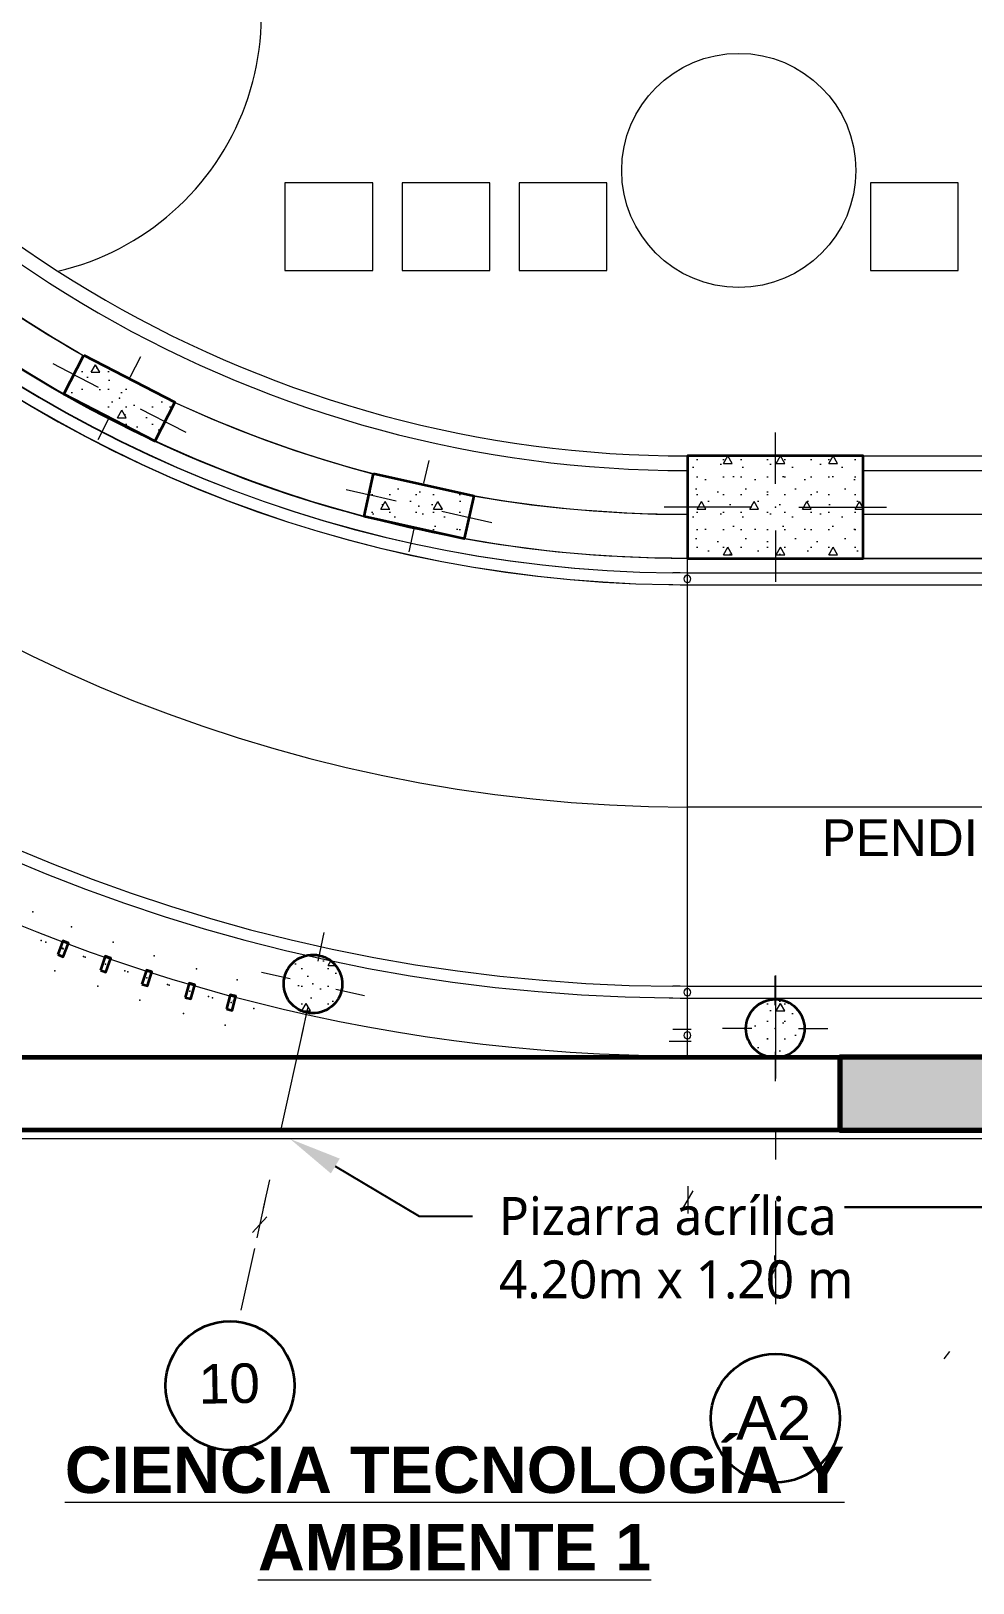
# Model space of a CAD drawing. Header units: millimetres. Extents: x 1 to 121, y 0 to 90.
# Drawn here: x 20.41 to 23.63, y 59.66 to 64.96 of the extents above; entities that cross this region are included whole.
import ezdxf
from ezdxf import colors
from ezdxf.entities.mleader import LeaderData, LeaderLine
from ezdxf.math import Vec2, Vec3

# ---------------------------------------------------------------- set-up
doc = ezdxf.new("R2010")
doc.units = ezdxf.units.MM
doc.set_wipeout_variables(frame=1)
doc.linetypes.add('Dot & Dashed', pattern=[0.670278, 0.352778, -0.176389, 0, -0.141111])
doc.linetypes.add('Wipeout_Contour', pattern=[1, 0, -1])
for name, color, linetype, lineweight, true_color in [('Annotation - Text_Pen_No__167', 7, 'Continuous', 13, 0x6a6a6a), ('Dimensioning - General_Pen_No__167', 7, 'Continuous', 13, 0x6a6a6a), ('Drawing & Figure_Pen_No__167', 7, 'Continuous', 13, 0x6a6a6a), ('Mobiliario', 7, 'Continuous', 0, 0x7f7f7f), ('RAMPA PROPUESTA 1 CERRAMIENTO_Pen_No__123', 7, 'Continuous', 0, 0xd8d8d8), ('RAMPA PROPUESTA 1 CERRAMIENTO_Pen_No__28', 7, 'Continuous', 35, 0xa80f02), ('RAMPA PROPUESTA 1 CERRAMIENTO_Pen_No__48', 7, 'Continuous', 25, 0xa80f02), ('Structural - Bearing_Pen_No__167', 7, 'Continuous', 13, 0x6a6a6a)]:
    doc.layers.add(name, color=color, linetype=linetype, lineweight=lineweight, true_color=true_color)
for name, color, linetype, lineweight in [('COLUMNAS 50', 32, 'Continuous', 70), ('Drawing & Figure_Pen_No__1', 7, 'Continuous', 13), ('Drawing & Figure_Pen_No__122', 9, 'Continuous', 13), ('Drawing & Figure_Pen_No__7', 7, 'Continuous', 35), ('Equipamiento SR', 23, 'Continuous', 0), ('Estructura – Carga_Pen_No__122', 9, 'Continuous', 13), ('GRAFO 4', 7, 'Continuous', 30), ('Interior - Stair & Railing_Pen_No__1', 7, 'Continuous', 13), ('Interior - Stair & Railing_Pen_No__122', 9, 'Continuous', 13), ('letras sr', 7, 'Continuous', 5), ('MOBILIARIO_Pen_No__1', 7, 'Continuous', 13), ('Muros el', 144, 'Continuous', 60), ('Structural - Bearing_Pen_No__122', 9, 'Continuous', 13), ('Structural - Bearing_Pen_No__20', 1, 'Continuous', 0), ('Structural - Bearing_Pen_No__21', 7, 'Continuous', 35), ('Vanos', 140, 'Continuous', 5)]:
    doc.layers.add(name, color=color, linetype=linetype, lineweight=lineweight)
doc.layers.add('Structural - Bearing', color=7, linetype='Continuous')
doc.styles.add('Generales', font='trebuc.ttf', dxfattribs={"height": 0.1})
doc.styles.add('GENERATED_STYLE_1', font='arialbd.ttf')
doc.styles.add('Santa Rosa 1 50', font='trebuc.ttf')
pattern_1 = [(0, (-25.37355, 68.62545), (0, 0.3117692), [0.03, -0.15]), (0, (-25.28355, 68.78134), (0, 0.3117692), [0.03, -0.15]), (60, (-25.37355, 68.62545), (-0.27, 0.1558846), [0.03, -0.15]), (60, (-25.19355, 68.62545), (-0.27, 0.1558846), [0.03, -0.15]), (120, (-25.34355, 68.62545), (0.27, 0.1558846), [0.03, -0.15]), (120, (-25.16355, 68.62545), (0.27, 0.1558846), [0.03, -0.15]), (0, (-25.37355, 68.65545), (0, 0.06), [0, -0.06, 0, -0.09]), (45, (-25.34355, 68.65545), (-0.04242641, 0.04242641), [0, -0.045, 0, -0.075])]

# ---------------------------------------------------------------- blocks, each defined once
blk = doc.blocks.new('Picture 18')
at = {"layer": 'Equipamiento SR', "linetype": 'Continuous'}
for p, q in [((0.075, 0), (0, 0)), ((0, 0), (0, -0.05)), ((4.125, 0), (0.075, 0)), ((0.075, 0), (0.075, -0.03)), ((0.075, -0.05), (0.075, 0)), ((4.125, -0.03), (4.125, 0)), ((4.2, 0), (4.125, 0)), ((4.125, 0), (4.125, -0.05)), ((4.2, -0.05), (4.2, 0)), ((0, -0.05), (0.075, -0.05)), ((0.075, -0.03), (4.125, -0.03)), ((4.125, -0.05), (4.2, -0.05))]:
    blk.add_line(p, q, dxfattribs=at)
blk = doc.blocks.new('A$C3C3047C9')
at = {"true_color": 0x939598}
h = blk.add_hatch(color=252, dxfattribs=at)
h.dxf.hatch_style = 1
h.paths.add_polyline_path([(1.9, 0), (2.25, 0), (2.25, 0.7), (0, 0.7), (0, 0.45), (1.9, 0.45)])
h.paths.add_polyline_path([(2.0663, 0.575, -1), (2.0837, 0.575, -1)], flags=16)
at = {"layer": 'COLUMNAS 50', "linetype": 'Continuous'}
blk.add_lwpolyline([(2.25, 0.7), (0, 0.7), (0, 0.45), (1.9, 0.45), (1.9, 0), (2.25, 0)], close=True, dxfattribs=at)
at = {"layer": 'Structural - Bearing_Pen_No__20', "linetype": 'Continuous'}
for p, q in [((2.075, 0.62), (2.075, 0.8)), ((2.005, 0.575), (1.825, 0.575)), ((2.145, 0.575), (2.325, 0.575)), ((2.075, 0), (2.075, 0.53))]:
    blk.add_line(p, q, dxfattribs=at)
blk.add_circle((2.075, 0.575), 0.00871, dxfattribs=at)
blk.add_point((2.075, 0.575), dxfattribs=at)

msp = doc.modelspace()

# ---------------------------------------------------------------- hatches: boundary and pattern name
at = {"layer": 'RAMPA PROPUESTA 1 CERRAMIENTO_Pen_No__48', "linetype": 'Continuous', "lineweight": 25, "true_color": 0xa80f02}
h = msp.add_hatch(dxfattribs=at)
h.set_pattern_fill('STRUCTURAL_CONCRETE', color=14, style=0, pattern_type=2)
h.set_pattern_definition(pattern_1)
h.paths.add_polyline_path([(20.5032, 61.8033), (20.5219, 61.7963), (20.5395, 61.8431), (20.5208, 61.8501)])
h = msp.add_hatch(dxfattribs=at)
h.set_pattern_fill('STRUCTURAL_CONCRETE', color=14, style=0, pattern_type=2)
h.set_pattern_definition(pattern_1)
h.paths.add_polyline_path([(21.079, 61.6178), (21.0984, 61.6127), (21.1112, 61.661), (21.0919, 61.6662)])
at = {"layer": 'Structural - Bearing_Pen_No__122', "linetype": 'Continuous', "lineweight": 13}
h = msp.add_hatch(dxfattribs=at)
h.set_pattern_fill('STRUCTURAL_CONCRETE', color=9, style=0, pattern_type=2)
h.set_pattern_definition(pattern_1)
h.paths.add_polyline_path([(21.277, 61.7247, 0.414214), (21.3531, 61.6055, 0.414214), (21.4723, 61.6815, 0.414214), (21.3962, 61.8008, 0.414214)])
h = msp.add_hatch(dxfattribs=at)
h.set_pattern_fill('STRUCTURAL_CONCRETE', color=9, style=0, pattern_type=2)
h.set_pattern_definition(pattern_1)
h.paths.add_polyline_path([(22.8535, 61.5508, 0.414214), (22.9535, 61.4508, 0.414214), (23.0535, 61.5508, 0.414214), (22.9535, 61.6508, 0.414214)])

# ---------------------------------------------------------------- linework, layer by layer
at = {"layer": 'Dimensioning - General_Pen_No__167', "color": 251, "linetype": 'Continuous', "lineweight": 13, "true_color": 0x6a6a6a}
for p, q in [((22.6366, 60.9342), (22.6727, 60.9967)), ((22.6546, 61.0123), (22.6547, 60.9185)), ((21.2117, 60.9664), (21.1827, 60.8353)), ((21.2172, 60.9077), (21.1685, 60.8545)), ((22.9505, 60.7753), (22.9547, 60.6817)), ((22.9359, 60.6965), (22.9692, 60.7605))]:
    msp.add_line(p, q, dxfattribs=at)
at = {"layer": 'Drawing & Figure_Pen_No__1', "color": 7, "linetype": 'Continuous', "lineweight": 13}
msp.add_lwpolyline([(28.549, 73.5073), (22.6544, 73.5073, 1.000452), (22.6544, 61.4573), (28.549, 61.4573)], format="xyb", close=True, dxfattribs=at)
at = {"layer": 'Drawing & Figure_Pen_No__122', "color": 9, "linetype": 'Dot & Dashed', "lineweight": 13}
for p, q in [((22.954, 61.7326), (22.954, 60.4794)), ((21.3409, 61.5509), (21.1278, 60.5881))]:
    msp.add_line(p, q, dxfattribs=at)
at = {"layer": 'Drawing & Figure_Pen_No__122', "color": 9, "linetype": 'Continuous', "lineweight": 13}
msp.add_circle((22.829, 64.4828), 0.4, dxfattribs=at)
msp.add_arc((20.2986, 65.015), 0.9, 283.1581, 36.6239, dxfattribs=at)
at = {"layer": 'Drawing & Figure_Pen_No__167', "color": 251, "linetype": 'Continuous', "lineweight": 13, "true_color": 0x6a6a6a}
for p, q in [((22.6544, 61.4573), (22.654, 63.1573)), ((25.1634, 62.3073), (22.6534, 62.3073))]:
    msp.add_line(p, q, dxfattribs=at)
msp.add_arc((22.6714, 67.4823), 5.1751, 90.2476, 269.8008, dxfattribs=at)
at = {"layer": 'Drawing & Figure_Pen_No__7', "color": 7, "linetype": 'Continuous', "lineweight": 35}
for centre in [(21.0913, 60.3307), (22.954, 60.2194)]:
    msp.add_circle(centre, 0.22, dxfattribs=at)
at = {"layer": 'Estructura – Carga_Pen_No__122', "color": 9, "linetype": 'Continuous', "lineweight": 13}
for points in [[(21.2788, 64.4409), (21.2788, 64.1409), (21.5788, 64.1409), (21.5788, 64.4409)], [(21.6788, 64.4409), (21.6788, 64.1409), (21.9788, 64.1409), (21.9788, 64.4409)], [(22.0788, 64.1409), (22.3788, 64.1409), (22.3788, 64.4409), (22.0788, 64.4409)], [(23.2788, 64.1409), (23.5788, 64.1409), (23.5788, 64.4409), (23.2788, 64.4409)]]:
    msp.add_lwpolyline(points, close=True, dxfattribs=at)
at = {"layer": 'GRAFO 4', "linetype": 'Continuous'}
msp.add_line((24.0905, 60.941), (23.1905, 60.941), dxfattribs=at)
at = {"layer": 'Interior - Stair & Railing_Pen_No__1', "color": 7, "linetype": 'Continuous', "lineweight": 13}
for p, q in [((22.5907, 61.6553), (22.6032, 61.6552)), ((22.6033, 61.6552), (22.6283, 61.6551)), ((22.6283, 61.6551), (22.6534, 61.655))]:
    msp.add_line(p, q, dxfattribs=at)
msp.add_lwpolyline([(26.249, 63.3073), (25.149, 63.3073), (22.653, 63.3059, -1), (22.653, 71.6587), (26.849, 71.6587), (26.849, 71.8073), (22.654, 71.8073, 0.414993), (18.329, 67.4823, 0.413351), (22.654, 63.1573), (26.249, 63.1573)], format="xyb", close=True, dxfattribs=at)
msp.add_arc((22.6517, 67.4865), 5.8315, 90.12888, 269.40029, dxfattribs=at)
at = {"layer": 'Interior - Stair & Railing_Pen_No__122', "color": 9, "linetype": 'Continuous', "lineweight": 13}
for p, q in [((22.6036, 63.1076), (22.6035, 63.1076)), ((22.6036, 63.1076), (22.6035, 63.1076)), ((22.6036, 63.1076), (22.6035, 63.1076)), ((22.6036, 63.1076), (22.6035, 63.1076)), ((22.6036, 63.1076), (22.6035, 63.1076)), ((22.6036, 63.1076), (22.6035, 63.1076)), ((22.6036, 63.1076), (22.6035, 63.1076)), ((22.6036, 63.1076), (22.6035, 63.1076)), ((22.6286, 63.1074), (22.6036, 63.1076)), ((22.6036, 63.1076), (22.6036, 63.1076)), ((22.6286, 63.1074), (22.6036, 63.1076)), ((22.6036, 63.1076), (22.6036, 63.1076)), ((22.6286, 63.1074), (22.6036, 63.1076)), ((22.6036, 63.1076), (22.6036, 63.1076)), ((22.6286, 63.1074), (22.6036, 63.1076)), ((22.6036, 63.1076), (22.6036, 63.1076)), ((22.6287, 63.1074), (22.6036, 63.1076)), ((22.6287, 63.1074), (22.6036, 63.1076)), ((22.6287, 63.1074), (22.6036, 63.1076)), ((22.6287, 63.1074), (22.6036, 63.1076)), ((22.6532, 63.1073), (22.6286, 63.1074)), ((22.6532, 63.1073), (22.6286, 63.1074)), ((22.6532, 63.1073), (22.6286, 63.1074)), ((22.6532, 63.1073), (22.6286, 63.1074)), ((22.653, 63.1073), (22.6287, 63.1074)), ((22.653, 63.1073), (22.6287, 63.1074)), ((22.653, 63.1073), (22.6287, 63.1074)), ((22.653, 63.1073), (22.6287, 63.1074)), ((22.6538, 63.1073), (22.653, 63.1073)), ((22.6538, 63.1073), (22.653, 63.1073)), ((22.6538, 63.1073), (22.653, 63.1073)), ((22.6538, 63.1073), (22.653, 63.1073)), ((22.6537, 63.1073), (22.6532, 63.1073)), ((22.6537, 63.1073), (22.6532, 63.1073)), ((22.6537, 63.1073), (22.6532, 63.1073)), ((22.6537, 63.1073), (22.6532, 63.1073)), ((22.6662, 63.1073), (22.6537, 63.1073)), ((22.6537, 63.1073), (22.6537, 63.1073)), ((22.6662, 63.1073), (22.6537, 63.1073)), ((22.6537, 63.1073), (22.6537, 63.1073)), ((22.6662, 63.1073), (22.6537, 63.1073)), ((22.6537, 63.1073), (22.6537, 63.1073)), ((22.6662, 63.1073), (22.6537, 63.1073)), ((22.6537, 63.1073), (22.6537, 63.1073)), ((22.6539, 63.1073), (22.6538, 63.1073)), ((22.6539, 63.1073), (22.6538, 63.1073)), ((22.6539, 63.1073), (22.6538, 63.1073)), ((22.6539, 63.1073), (22.6538, 63.1073)), ((22.6665, 63.1073), (22.6539, 63.1073)), ((22.6665, 63.1073), (22.6539, 63.1073)), ((22.6665, 63.1073), (22.6539, 63.1073)), ((22.6665, 63.1073), (22.6539, 63.1073)), ((25.1634, 63.1073), (22.6662, 63.1073)), ((25.1634, 63.1073), (22.6662, 63.1073)), ((25.1634, 63.1073), (22.6662, 63.1073)), ((25.1634, 63.1073), (22.6662, 63.1073)), ((25.1634, 63.1073), (22.6665, 63.1073)), ((25.1634, 63.1073), (22.6665, 63.1073)), ((25.1634, 63.1073), (22.6665, 63.1073)), ((25.1634, 63.1073), (22.6665, 63.1073)), ((22.5905, 63.0677), (22.5905, 63.0677)), ((22.5905, 63.0677), (22.6031, 63.0676)), ((22.5905, 63.0677), (22.5905, 63.0677)), ((22.5905, 63.0677), (22.6031, 63.0676)), ((22.5905, 63.0677), (22.5905, 63.0677)), ((22.5905, 63.0677), (22.6031, 63.0676)), ((22.5905, 63.0677), (22.5905, 63.0677)), ((22.5905, 63.0677), (22.6031, 63.0676)), ((22.5906, 63.0677), (22.5906, 63.0677)), ((22.5906, 63.0677), (22.6032, 63.0676)), ((22.5906, 63.0677), (22.5906, 63.0677)), ((22.5906, 63.0677), (22.6032, 63.0676)), ((22.5906, 63.0677), (22.5906, 63.0677)), ((22.5906, 63.0677), (22.6032, 63.0676)), ((22.5906, 63.0677), (22.5906, 63.0677)), ((22.5906, 63.0677), (22.6032, 63.0676)), ((22.6031, 63.0676), (22.6032, 63.0676)), ((22.6031, 63.0676), (22.6032, 63.0676)), ((22.6031, 63.0676), (22.6032, 63.0676)), ((22.6031, 63.0676), (22.6032, 63.0676)), ((22.6032, 63.0676), (22.6032, 63.0676)), ((22.6032, 63.0676), (22.6284, 63.0674)), ((22.6032, 63.0676), (22.6032, 63.0676)), ((22.6032, 63.0676), (22.6284, 63.0674)), ((22.6032, 63.0676), (22.6032, 63.0676)), ((22.6032, 63.0676), (22.6284, 63.0674)), ((22.6032, 63.0676), (22.6032, 63.0676)), ((22.6032, 63.0676), (22.6284, 63.0674)), ((22.6032, 63.0676), (22.6285, 63.0674)), ((22.6032, 63.0676), (22.6285, 63.0674)), ((22.6032, 63.0676), (22.6285, 63.0674)), ((22.6032, 63.0676), (22.6285, 63.0674)), ((22.6284, 63.0674), (22.6531, 63.0673)), ((22.6284, 63.0674), (22.6531, 63.0673)), ((22.6284, 63.0674), (22.6531, 63.0673)), ((22.6284, 63.0674), (22.6531, 63.0673)), ((22.6285, 63.0674), (22.6528, 63.0673)), ((22.6285, 63.0674), (22.6528, 63.0673)), ((22.6285, 63.0674), (22.6528, 63.0673)), ((22.6285, 63.0674), (22.6528, 63.0673)), ((22.6528, 63.0673), (22.6538, 63.0673)), ((22.6528, 63.0673), (22.6538, 63.0673)), ((22.6528, 63.0673), (22.6538, 63.0673)), ((22.6528, 63.0673), (22.6538, 63.0673)), ((22.6531, 63.0673), (22.6536, 63.0673)), ((22.6531, 63.0673), (22.6536, 63.0673)), ((22.6531, 63.0673), (22.6536, 63.0673)), ((22.6531, 63.0673), (22.6536, 63.0673)), ((22.6536, 63.0673), (22.6537, 63.0673)), ((22.6536, 63.0673), (22.6537, 63.0673)), ((22.6536, 63.0673), (22.6537, 63.0673)), ((22.6536, 63.0673), (22.6537, 63.0673)), ((22.6537, 63.0673), (22.6662, 63.0673)), ((22.6537, 63.0673), (22.6662, 63.0673)), ((22.6537, 63.0673), (22.6662, 63.0673)), ((22.6537, 63.0673), (22.6662, 63.0673)), ((22.6538, 63.0673), (22.6538, 63.0673)), ((22.6538, 63.0673), (22.6665, 63.0673)), ((22.6538, 63.0673), (22.6538, 63.0673)), ((22.6538, 63.0673), (22.6665, 63.0673)), ((22.6538, 63.0673), (22.6538, 63.0673)), ((22.6538, 63.0673), (22.6665, 63.0673)), ((22.6538, 63.0673), (22.6538, 63.0673)), ((22.6538, 63.0673), (22.6665, 63.0673)), ((22.6662, 63.0673), (25.1634, 63.0673)), ((22.6662, 63.0673), (25.1634, 63.0673)), ((22.6662, 63.0673), (25.1634, 63.0673)), ((22.6662, 63.0673), (25.1634, 63.0673)), ((22.6665, 63.0673), (25.1634, 63.0673)), ((22.6665, 63.0673), (25.1634, 63.0673)), ((22.6665, 63.0673), (25.1634, 63.0673)), ((22.6665, 63.0673), (25.1634, 63.0673)), ((22.6285, 61.6951), (22.6035, 61.6952)), ((22.6035, 61.6952), (22.6035, 61.6952)), ((22.6285, 61.6951), (22.6035, 61.6952)), ((22.6035, 61.6952), (22.6035, 61.6952)), ((22.6285, 61.6951), (22.6035, 61.6952)), ((22.6035, 61.6952), (22.6035, 61.6952)), ((22.6285, 61.6951), (22.6035, 61.6952)), ((22.6035, 61.6952), (22.6035, 61.6952)), ((22.6534, 61.695), (22.6285, 61.6951)), ((22.6534, 61.695), (22.6285, 61.6951)), ((22.6534, 61.695), (22.6285, 61.6951)), ((22.6534, 61.695), (22.6285, 61.6951)), ((22.6659, 61.695), (22.6534, 61.695)), ((22.6534, 61.695), (22.6534, 61.695)), ((22.6659, 61.695), (22.6534, 61.695)), ((22.6534, 61.695), (22.6534, 61.695)), ((22.6659, 61.695), (22.6534, 61.695)), ((22.6534, 61.695), (22.6534, 61.695)), ((22.6659, 61.695), (22.6534, 61.695)), ((22.6534, 61.695), (22.6534, 61.695)), ((25.149, 61.695), (22.6659, 61.695)), ((25.149, 61.695), (22.6659, 61.695)), ((22.5907, 61.6553), (22.5907, 61.6553)), ((22.5907, 61.6553), (22.6032, 61.6552)), ((22.5907, 61.6553), (22.5907, 61.6553)), ((22.5907, 61.6553), (22.6032, 61.6552)), ((22.5907, 61.6553), (22.5907, 61.6553)), ((22.5907, 61.6553), (22.6032, 61.6552)), ((22.5907, 61.6553), (22.5907, 61.6553)), ((22.6032, 61.6552), (22.6033, 61.6552)), ((22.6032, 61.6552), (22.6033, 61.6552)), ((22.6032, 61.6552), (22.6033, 61.6552)), ((22.6032, 61.6552), (22.6033, 61.6552)), ((22.6033, 61.6552), (22.6283, 61.6551)), ((22.6033, 61.6552), (22.6283, 61.6551)), ((22.6033, 61.6552), (22.6283, 61.6551)), ((22.6283, 61.6551), (22.6534, 61.655)), ((22.6283, 61.6551), (22.6534, 61.655)), ((22.6283, 61.6551), (22.6534, 61.655)), ((22.6534, 61.655), (22.6534, 61.655)), ((22.6534, 61.655), (22.6659, 61.655)), ((22.6534, 61.655), (22.6534, 61.655)), ((22.6534, 61.655), (22.6659, 61.655)), ((22.6534, 61.655), (22.6534, 61.655)), ((22.6534, 61.655), (22.6659, 61.655)), ((22.6534, 61.655), (22.6534, 61.655)), ((22.6534, 61.655), (22.6659, 61.655)), ((22.6659, 61.655), (25.149, 61.655)), ((22.6287, 61.5475), (22.6038, 61.5477)), ((22.6287, 61.5475), (22.6038, 61.5477)), ((22.6287, 61.5475), (22.6038, 61.5477)), ((22.6287, 61.5475), (22.6038, 61.5477)), ((22.6535, 61.5473), (22.6287, 61.5475)), ((22.6535, 61.5473), (22.6287, 61.5475)), ((22.6535, 61.5473), (22.6287, 61.5475)), ((22.6535, 61.5473), (22.6287, 61.5475)), ((22.6536, 61.5473), (22.6535, 61.5473)), ((22.6536, 61.5473), (22.6535, 61.5473)), ((22.6536, 61.5473), (22.6535, 61.5473)), ((22.6536, 61.5473), (22.6535, 61.5473)), ((22.666, 61.5473), (22.6536, 61.5473)), ((22.666, 61.5473), (22.6536, 61.5473)), ((22.666, 61.5473), (22.6536, 61.5473)), ((22.666, 61.5473), (22.6536, 61.5473)), ((22.5908, 61.5079), (22.5908, 61.5079)), ((22.5908, 61.5079), (22.6033, 61.5077)), ((22.5908, 61.5079), (22.5908, 61.5079)), ((22.5908, 61.5079), (22.6033, 61.5077)), ((22.5908, 61.5079), (22.5908, 61.5079)), ((22.5908, 61.5079), (22.6033, 61.5077)), ((22.5908, 61.5079), (22.5908, 61.5079)), ((22.5908, 61.5079), (22.6033, 61.5077)), ((22.6033, 61.5077), (22.6284, 61.5075)), ((22.6033, 61.5077), (22.6284, 61.5075)), ((22.6033, 61.5077), (22.6284, 61.5075)), ((22.6033, 61.5077), (22.6284, 61.5075)), ((22.6284, 61.5075), (22.6535, 61.5073)), ((22.6284, 61.5075), (22.6535, 61.5073)), ((22.6284, 61.5075), (22.6535, 61.5073)), ((22.6284, 61.5075), (22.6535, 61.5073)), ((22.6535, 61.5073), (22.6535, 61.5073)), ((22.6535, 61.5073), (22.666, 61.5073)), ((22.6535, 61.5073), (22.6535, 61.5073)), ((22.6535, 61.5073), (22.666, 61.5073)), ((22.6535, 61.5073), (22.6535, 61.5073)), ((22.6535, 61.5073), (22.666, 61.5073)), ((22.6535, 61.5073), (22.6535, 61.5073)), ((22.6535, 61.5073), (22.666, 61.5073))]:
    msp.add_line(p, q, dxfattribs=at)
for points in [[(22.6534, 63.0993, 1), (22.6534, 63.0753, 1)], [(22.6534, 63.0993, 1), (22.6534, 63.0753, 1)], [(22.6534, 61.687, 1), (22.6534, 61.663, 1)], [(22.6535, 61.5393, 1), (22.6535, 61.5153, 1)]]:
    msp.add_lwpolyline(points, format="xyb", close=True, dxfattribs=at)
for centre, radius, start, end in [((22.6517, 67.4865), 5.8315, 90.12888, 269.40029), ((22.6517, 67.4865), 5.8315, 90.12888, 269.40029), ((22.6517, 67.4865), 5.8315, 90.12888, 269.40029), ((22.6517, 67.4865), 5.7915, 90.0061, 269.52272), ((22.6517, 67.4865), 5.7915, 90.0061, 269.52272), ((22.6517, 67.4865), 5.7915, 90.0061, 269.52272), ((22.6517, 67.4865), 5.7915, 90.0061, 269.52272), ((22.6517, 67.4823), 4.415, 90.132, 269.2071), ((22.6517, 67.4823), 4.415, 90.132, 269.2071), ((22.6517, 67.4823), 4.415, 90.132, 269.2071), ((22.6517, 67.4823), 4.415, 90.132, 269.2071), ((22.6541, 67.4826), 4.4153, 90.2012, 269.1751), ((22.6541, 67.4826), 4.4153, 90.2012, 269.1751), ((22.6541, 67.4826), 4.4153, 90.2012, 269.1751), ((22.6541, 67.4826), 4.4153, 90.2012, 269.1751), ((22.6517, 67.4823), 4.375, 89.97, 269.369), ((22.6517, 67.4823), 4.375, 89.97, 269.369), ((22.6517, 67.4823), 4.375, 89.97, 269.369), ((22.6517, 67.4823), 4.375, 89.97, 269.369), ((22.6541, 67.4826), 4.3753, 90.0395, 269.3377), ((22.6541, 67.4826), 4.3753, 90.0395, 269.3377), ((22.6541, 67.4826), 4.3753, 90.0395, 269.3377), ((22.6541, 67.4826), 4.3753, 90.0395, 269.3377)]:
    msp.add_arc(centre, radius, start, end, dxfattribs=at)
at = {"layer": 'Mobiliario', "lineweight": 0}
msp.add_line((23.5304, 60.4223), (23.5497, 60.4479), dxfattribs=at)
at = {"layer": 'Muros el', "ltscale": 0.05}
msp.add_lwpolyline([(19.874, 61.4535), (23.174, 61.4535), (23.174, 61.2035), (19.874, 61.2035)], close=True, dxfattribs=at)
at = {"layer": 'RAMPA PROPUESTA 1 CERRAMIENTO_Pen_No__123', "color": 254, "linetype": 'Continuous', "lineweight": 0, "true_color": 0xd8d8d8}
for p in [(20.4173, 61.9496), (20.5495, 61.8981), (20.4465, 61.8513), (20.4617, 61.8455), (20.6924, 61.8464), (20.5214, 61.8232), (20.5906, 61.797), (20.5963, 61.7951), (20.832, 61.7998), (20.4933, 61.7483), (20.6662, 61.7708), (20.7315, 61.7479), (20.7418, 61.7446), (20.8077, 61.7236), (20.977, 61.7554), (20.64, 61.6952), (20.8778, 61.701), (20.8839, 61.6993), (20.9546, 61.6786), (21.1156, 61.7168), (20.7834, 61.6474), (21.0178, 61.6599), (21.0314, 61.6563), (21.0951, 61.6394), (21.1724, 61.6189), (20.9322, 61.6018), (21.0746, 61.5621)]:
    msp.add_point(p, dxfattribs=at)
at = {"layer": 'RAMPA PROPUESTA 1 CERRAMIENTO_Pen_No__28', "color": 14, "linetype": 'Continuous', "lineweight": 35, "true_color": 0xa80f02}
for points in [[(20.5032, 61.8033), (20.5219, 61.7963), (20.5395, 61.8431), (20.5208, 61.8501)], [(20.6486, 61.7504), (20.6675, 61.7439), (20.6838, 61.7911), (20.6649, 61.7977)], [(20.7906, 61.7028), (20.8096, 61.6967), (20.8248, 61.7444), (20.8058, 61.7505)], [(20.938, 61.6574), (20.9572, 61.6518), (20.9712, 61.6998), (20.952, 61.7054)], [(21.079, 61.6178), (21.0984, 61.6127), (21.1112, 61.661), (21.0919, 61.6662)]]:
    msp.add_lwpolyline(points, close=True, dxfattribs=at)
at = {"layer": 'Structural - Bearing_Pen_No__167', "color": 251, "linetype": 'Continuous', "lineweight": 13, "true_color": 0x6a6a6a}
for p, q in [((21.3919, 61.7812), (21.4134, 61.8789)), ((21.2965, 61.7203), (21.1989, 61.7419)), ((22.9535, 61.6308), (22.9535, 61.7308)), ((21.4528, 61.6859), (21.5504, 61.6643)), ((21.3574, 61.625), (21.3358, 61.5273)), ((22.8735, 61.5508), (22.7735, 61.5508)), ((23.0335, 61.5508), (23.1335, 61.5508)), ((22.9535, 61.4708), (22.9535, 61.3708))]:
    msp.add_line(p, q, dxfattribs=at)
for points in [[(26.249, 71.4573), (23.254, 71.4573), (22.654, 71.4573, 1.000253), (22.654, 63.5073), (26.249, 63.5073), (26.249, 63.1573), (22.654, 63.1573, -0.414993), (18.329, 67.4823, -0.414599), (22.654, 71.8073), (26.249, 71.8073)], [(26.199, 71.5073), (23.254, 71.5073), (22.654, 71.5073, 1.000252), (22.654, 63.4573), (26.199, 63.4573), (26.199, 63.3073), (22.654, 63.3073, -0.414998), (18.4766, 67.4823, -0.414603), (22.653, 71.6587), (26.199, 71.6573)]]:
    msp.add_lwpolyline(points, format="xyb", close=True, dxfattribs=at)
for p in [(21.3746, 61.7031), (22.9535, 61.5508)]:
    msp.add_point(p, dxfattribs=at)
at = {"layer": 'Structural - Bearing_Pen_No__21', "color": 7, "linetype": 'Continuous', "lineweight": 35}
for points in [[(21.277, 61.7247, -0.414214), (21.3962, 61.8008, -0.414214), (21.4723, 61.6815, -0.414214), (21.3531, 61.6055, -0.414214)], [(22.8535, 61.5508, -0.414214), (22.9535, 61.6508, -0.414214), (23.0535, 61.5508, -0.414214), (22.9535, 61.4508, -0.414214)]]:
    msp.add_lwpolyline(points, format="xyb", close=True, dxfattribs=at)

# ---------------------------------------------------------------- block references
at = {"layer": 'MOBILIARIO_Pen_No__1', "linetype": 'Continuous', "xscale": -1}
msp.add_blockref('Picture 18', (23.974, 61.2035), dxfattribs=at)
at = {"layer": 'Vanos'}
msp.add_blockref('A$C3C3047C9', (23.174, 60.7535), dxfattribs=at)

# ---------------------------------------------------------------- texts
at = {"layer": 'Annotation - Text_Pen_No__167', "color": 251, "linetype": 'Continuous', "lineweight": 13, "true_color": 0x6a6a6a, "insert": (23.9322, 62.2655), "char_height": 0.125, "attachment_point": 2, "style": 'GENERATED_STYLE_1'}
msp.add_mtext('\\A1;{\\pqc;\\fArial|b0|i0|c0|p34;PENDIENTE 10.68%}', dxfattribs=at)
at = {"layer": 'Drawing & Figure_Pen_No__7', "color": 7, "linetype": 'Continuous', "lineweight": 35, "style": 'GENERATED_STYLE_1'}
for s, insert, char_height, attachment_point, rotation in [('\\A1;{\\pqr;\\fArial|b0|i0|c0|p34;1\\fArial|b0|i0|c0|p34;0}', (21.1949, 60.2707), 0.135, 9, 1.112), ('\\A1;{\\pql;\\fArial|b0|i0|c0|p34;A2}', (22.8198, 60.1458), 0.15, 7, 359.7107)]:
    msp.add_mtext(s, dxfattribs=dict(at, insert=insert, char_height=char_height, attachment_point=attachment_point, rotation=rotation))
at = {"layer": 'letras sr', "insert": (20.1364, 60.1227), "char_height": 0.15884, "attachment_point": 1, "style": 'Santa Rosa 1 50'}
msp.add_mtext_dynamic_manual_height_columns('\\pxqc;{\\fSwis721 Ex BT|b1|i0|c0|p34;\\LCIENCIA TECNOLOGÍA Y AMBIENTE 1\\P\\fTrebuchet MS|b0|i0|c0|p34;\\H0.54545x;\\lPISO PORCELANATO 60x60CM ANTIDESLIZANTE\\P\\H1.1917x;Area:63.38 m²}', width=3.443884, gutter_width=1, heights=[0], dxfattribs=at)

# ---------------------------------------------------------------- leaders
at = {"layer": 'letras sr'}
ml = msp.add_multileader_mtext('Standard', dxfattribs=at)
ml.set_content('Pizarra acrílica\\P4.20m x 1.20 m', color=256, style='Generales')
ml.set_leader_properties()
ml.build(insert=Vec2(0, 0))
ml.multileader.update_dxf_attribs({"text_right_attachment_type": 6, "dogleg_length": 0.36, "arrow_head_size": 0.18})
ctx = ml.context
ctx.base_point, ctx.char_height, ctx.arrow_head_size, ctx.landing_gap_size, ctx.plane_origin = Vec3(21.92, 60.9096), 0.13, 0.18, 0.09, Vec3(20.8241, 62.419)
ctx.right_attachment = 6
notes = []
notes.append((ctx, [(0, (1, 1, 0), (21.7374, 60.9096), (1, 0), 0.1826, [(0, [(21.2965, 61.1735)], 0, [])])]))
ctx.mtext.insert, ctx.mtext.flow_direction = Vec3(22.01, 60.9755), 5
for ctx, leaders in notes:
    for number, flags, end, landing, length, lines in leaders:
        leader = LeaderData()
        leader.index, (leader.has_last_leader_line, leader.has_dogleg_vector, leader.attachment_direction) = number, flags
        leader.last_leader_point, leader.dogleg_vector, leader.dogleg_length = Vec3(end), Vec3(landing), length
        for number, points, colour, breaks in lines:
            line = LeaderLine()
            line.index, line.vertices, line.color, line.breaks = number, Vec3.list(points), colors.encode_raw_color(colour), breaks
            leader.lines.append(line)
        ctx.leaders.append(leader)

# ---------------------------------------------------------------- next in the draw order: wipeouts: each hides what was drawn before it
at = {"color": 254, "linetype": 'Wipeout_Contour', "lineweight": 0, "ltscale": 185.402531}
msp.add_wipeout([(20.5922, 63.8518), (20.5234, 63.7185), (20.8344, 63.5581), (20.9032, 63.6914)], dxfattribs=at).dxf.layer = 'Structural - Bearing'
at = {"color": 254, "linetype": 'Wipeout_Contour', "lineweight": 0, "ltscale": 194.479987}
msp.add_wipeout([(22.654, 63.1573), (23.254, 63.1573), (23.254, 63.5073), (22.654, 63.5073)], dxfattribs=at).dxf.layer = 'Structural - Bearing'
at = {"color": 254, "linetype": 'Wipeout_Contour', "lineweight": 0, "ltscale": 189.631233}
msp.add_wipeout([(21.5819, 63.4472), (21.5492, 63.3008), (21.8908, 63.2246), (21.9235, 63.371)], dxfattribs=at).dxf.layer = 'Structural - Bearing'

# ---------------------------------------------------------------- next in the draw order: hatches: boundary and pattern name
at = {"layer": 'Structural - Bearing_Pen_No__122', "linetype": 'Continuous', "lineweight": 13}
h = msp.add_hatch(dxfattribs=at)
h.set_pattern_fill('STRUCTURAL_CONCRETE', color=9, style=0, pattern_type=2)
h.set_pattern_definition(pattern_1)
h.paths.add_polyline_path([(20.5922, 63.8518), (20.5234, 63.7185), (20.8344, 63.5581), (20.9032, 63.6914)])
h = msp.add_hatch(dxfattribs=at)
h.set_pattern_fill('STRUCTURAL_CONCRETE', color=9, style=0, pattern_type=2)
h.set_pattern_definition(pattern_1)
h.paths.add_polyline_path([(22.654, 63.1573), (23.254, 63.1573), (23.254, 63.5073), (22.654, 63.5073)])
h = msp.add_hatch(dxfattribs=at)
h.set_pattern_fill('STRUCTURAL_CONCRETE', color=9, style=0, pattern_type=2)
h.set_pattern_definition(pattern_1)
h.paths.add_polyline_path([(21.5819, 63.4472), (21.5492, 63.3008), (21.8908, 63.2246), (21.9235, 63.371)])

# ---------------------------------------------------------------- next in the draw order: linework, layer by layer
at = {"layer": 'Structural - Bearing_Pen_No__167', "color": 251, "linetype": 'Continuous', "lineweight": 13, "true_color": 0x6a6a6a}
for p, q in [((20.75, 63.776), (20.7867, 63.8471)), ((20.6422, 63.7416), (20.4867, 63.8219)), ((20.6766, 63.6339), (20.6399, 63.5628)), ((20.7844, 63.6683), (20.9399, 63.588)), ((22.954, 63.4123), (22.954, 63.5873)), ((21.7538, 63.414), (21.7712, 63.492)), ((21.6583, 63.3533), (21.4875, 63.3914)), ((21.8144, 63.3185), (21.9852, 63.2803)), ((22.874, 63.3323), (22.574, 63.3323)), ((23.034, 63.3323), (23.334, 63.3323)), ((21.7189, 63.2578), (21.7015, 63.1797)), ((22.954, 63.2523), (22.954, 63.0773))]:
    msp.add_line(p, q, dxfattribs=at)
for p in [(20.7133, 63.705), (21.7363, 63.3359), (22.954, 63.3323)]:
    msp.add_point(p, dxfattribs=at)
at = {"layer": 'Structural - Bearing_Pen_No__21', "color": 7, "linetype": 'Continuous', "lineweight": 35}
for points in [[(20.5922, 63.8518), (20.9032, 63.6914), (20.8344, 63.5581), (20.5234, 63.7185)], [(22.654, 63.1573), (23.254, 63.1573), (23.254, 63.5073), (22.654, 63.5073)], [(21.5819, 63.4472), (21.9235, 63.371), (21.8908, 63.2246), (21.5492, 63.3008)]]:
    msp.add_lwpolyline(points, close=True, dxfattribs=at)

doc.saveas('drawing.dxf')
